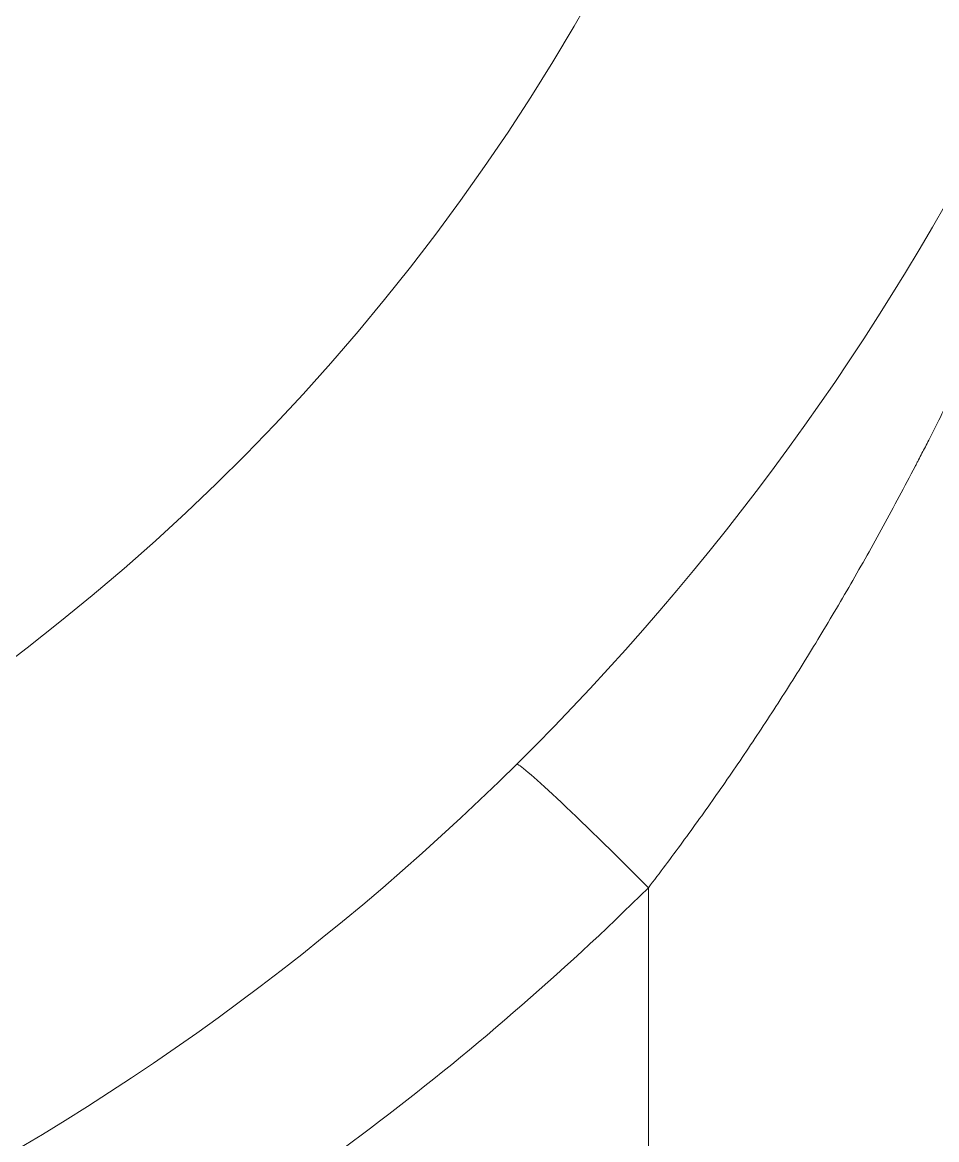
# Model space of a CAD drawing. Header units: millimetres. Extents: x 4664 to 8864, y -38 to 2932.
# Drawn here: x 5879.8 to 5930.8, y 1046.6 to 1108.9 of the extents above; entities that cross this region are included whole.
import ezdxf

# ---------------------------------------------------------------- set-up
doc = ezdxf.new("R2010")
doc.units = ezdxf.units.MM

msp = doc.modelspace()

# ---------------------------------------------------------------- linework, layer by layer
at = {"lineweight": 5}
msp.add_line((5914.686, 1026.081), (5914.686, 1060.607), dxfattribs=at)
for centre, radius, start, end in [((5806.563, 1169.419), 143.338, 281.4552, 357.26473), ((5806.563, 1169.419), 120.442, 285.01823, 356.70933), ((5806.563, 1169.966), 153.786, 299.39679, 314.67451)]:
    msp.add_arc(centre, radius, start, end, dxfattribs=at)
msp.add_ellipse((5914.686, 1060.06), major_axis=(-7.345, 7.429), ratio=0.036822, start_param=4.749614, end_param=6.283185, dxfattribs=at)
msp.add_open_spline([(5950.37, 1162.591), (5950.343, 1162.03), (5950.283, 1160.905), (5950.179, 1159.201), (5950.058, 1157.483), (5949.921, 1155.749), (5949.768, 1154), (5949.597, 1152.237), (5949.472, 1151.051), (5949.373, 1150.158), (5949.323, 1149.71), (5949.262, 1149.187), (5949.231, 1148.924), (5949.215, 1148.793), (5949.208, 1148.727), (5949.204, 1148.695), (5949.202, 1148.678), (5949.201, 1148.67), (5949.2, 1148.666), (5949.2, 1148.664), (5949.2, 1148.663), (5949.2, 1148.662), (5949.2, 1148.662), (5949.2, 1148.662), (5949.2, 1148.662), (5949.075, 1147.623), (5948.939, 1146.562), (5948.644, 1144.396), (5948.484, 1143.292), (5948.137, 1141.039), (5947.951, 1139.891), (5947.649, 1138.136), (5947.545, 1137.546), (5947.383, 1136.652), (5947.3, 1136.203), (5947.201, 1135.676), (5947.151, 1135.411), (5947.126, 1135.279), (5947.113, 1135.212), (5947.107, 1135.179), (5947.104, 1135.163), (5947.102, 1135.154), (5947.101, 1135.15), (5947.101, 1135.148), (5947.101, 1135.147), (5947.101, 1135.147), (5947.101, 1135.146), (5947.101, 1135.146), (5947.101, 1135.146), (5946.909, 1134.142), (5946.707, 1133.128), (5946.283, 1131.08), (5946.06, 1130.046), (5945.592, 1127.956), (5945.346, 1126.901), (5944.831, 1124.771), (5944.561, 1123.695), (5943.996, 1121.524), (5943.7, 1120.428), (5943.081, 1118.215), (5942.758, 1117.099), (5942.083, 1114.845), (5941.73, 1113.708), (5941.179, 1111.987), (5940.992, 1111.411), (5940.705, 1110.542), (5940.56, 1110.107), (5940.388, 1109.598), (5940.302, 1109.343), (5940.258, 1109.215), (5940.236, 1109.151), (5940.226, 1109.12), (5940.22, 1109.104), (5940.217, 1109.096), (5940.216, 1109.092), (5940.215, 1109.09), (5940.215, 1109.089), (5940.215, 1109.088), (5940.215, 1109.088), (5940.215, 1109.088), (5939.835, 1107.976), (5939.06, 1105.77), (5937.848, 1102.514), (5936.586, 1099.312), (5935.712, 1097.212), (5934.823, 1095.13), (5934.37, 1094.098), (5933.449, 1092.051), (5932.981, 1091.037), (5932.03, 1089.025), (5931.547, 1088.029), (5930.811, 1086.547), (5930.564, 1086.055), (5930.191, 1085.32), (5930.004, 1084.954), (5929.784, 1084.528), (5929.674, 1084.316), (5929.619, 1084.209), (5929.592, 1084.156), (5929.578, 1084.13), (5929.571, 1084.116), (5929.567, 1084.11), (5929.566, 1084.106), (5929.565, 1084.105), (5929.564, 1084.104), (5929.564, 1084.104), (5929.564, 1084.103), (5929.564, 1084.103), (5929.564, 1084.103), (5928.976, 1082.973), (5928.383, 1081.862), (5927.185, 1079.677), (5926.58, 1078.604), (5925.362, 1076.495), (5924.749, 1075.459), (5923.514, 1073.426), (5922.893, 1072.428), (5921.644, 1070.47), (5921.017, 1069.51), (5919.758, 1067.627), (5919.126, 1066.705), (5917.86, 1064.898), (5917.226, 1064.013), (5915.956, 1062.282), (5915.321, 1061.435), (5914.686, 1060.607)], degree=3, knots=[0, 0, 0, 0, 0.015625, 0.03125, 0.046875, 0.0625, 0.078125, 0.09375, 0.109375, 0.109375, 0.117187, 0.121094, 0.123047, 0.124023, 0.124512, 0.124756, 0.124878, 0.124939, 0.124969, 0.124985, 0.124992, 0.124996, 0.124998, 0.124998, 0.125, 0.125, 0.15625, 0.15625, 0.1875, 0.1875, 0.21875, 0.21875, 0.234375, 0.234375, 0.242187, 0.246094, 0.248047, 0.249023, 0.249512, 0.249756, 0.249878, 0.249939, 0.249969, 0.249985, 0.249992, 0.249996, 0.249998, 0.249998, 0.25, 0.25, 0.28125, 0.28125, 0.3125, 0.3125, 0.34375, 0.34375, 0.375, 0.375, 0.40625, 0.40625, 0.4375, 0.4375, 0.46875, 0.46875, 0.484375, 0.484375, 0.492187, 0.496094, 0.498047, 0.499023, 0.499512, 0.499756, 0.499878, 0.499939, 0.499969, 0.499985, 0.499992, 0.499996, 0.499996, 0.5, 0.5, 0.53125, 0.5625, 0.59375, 0.625, 0.625, 0.65625, 0.65625, 0.6875, 0.6875, 0.71875, 0.71875, 0.734375, 0.734375, 0.742187, 0.746094, 0.748047, 0.749023, 0.749512, 0.749756, 0.749878, 0.749939, 0.749969, 0.749985, 0.749992, 0.749996, 0.749998, 0.749998, 0.75, 0.75, 0.78125, 0.78125, 0.8125, 0.8125, 0.84375, 0.84375, 0.875, 0.875, 0.90625, 0.90625, 0.9375, 0.9375, 0.96875, 0.96875, 1, 1, 1, 1], dxfattribs=at)

doc.saveas('drawing.dxf')
